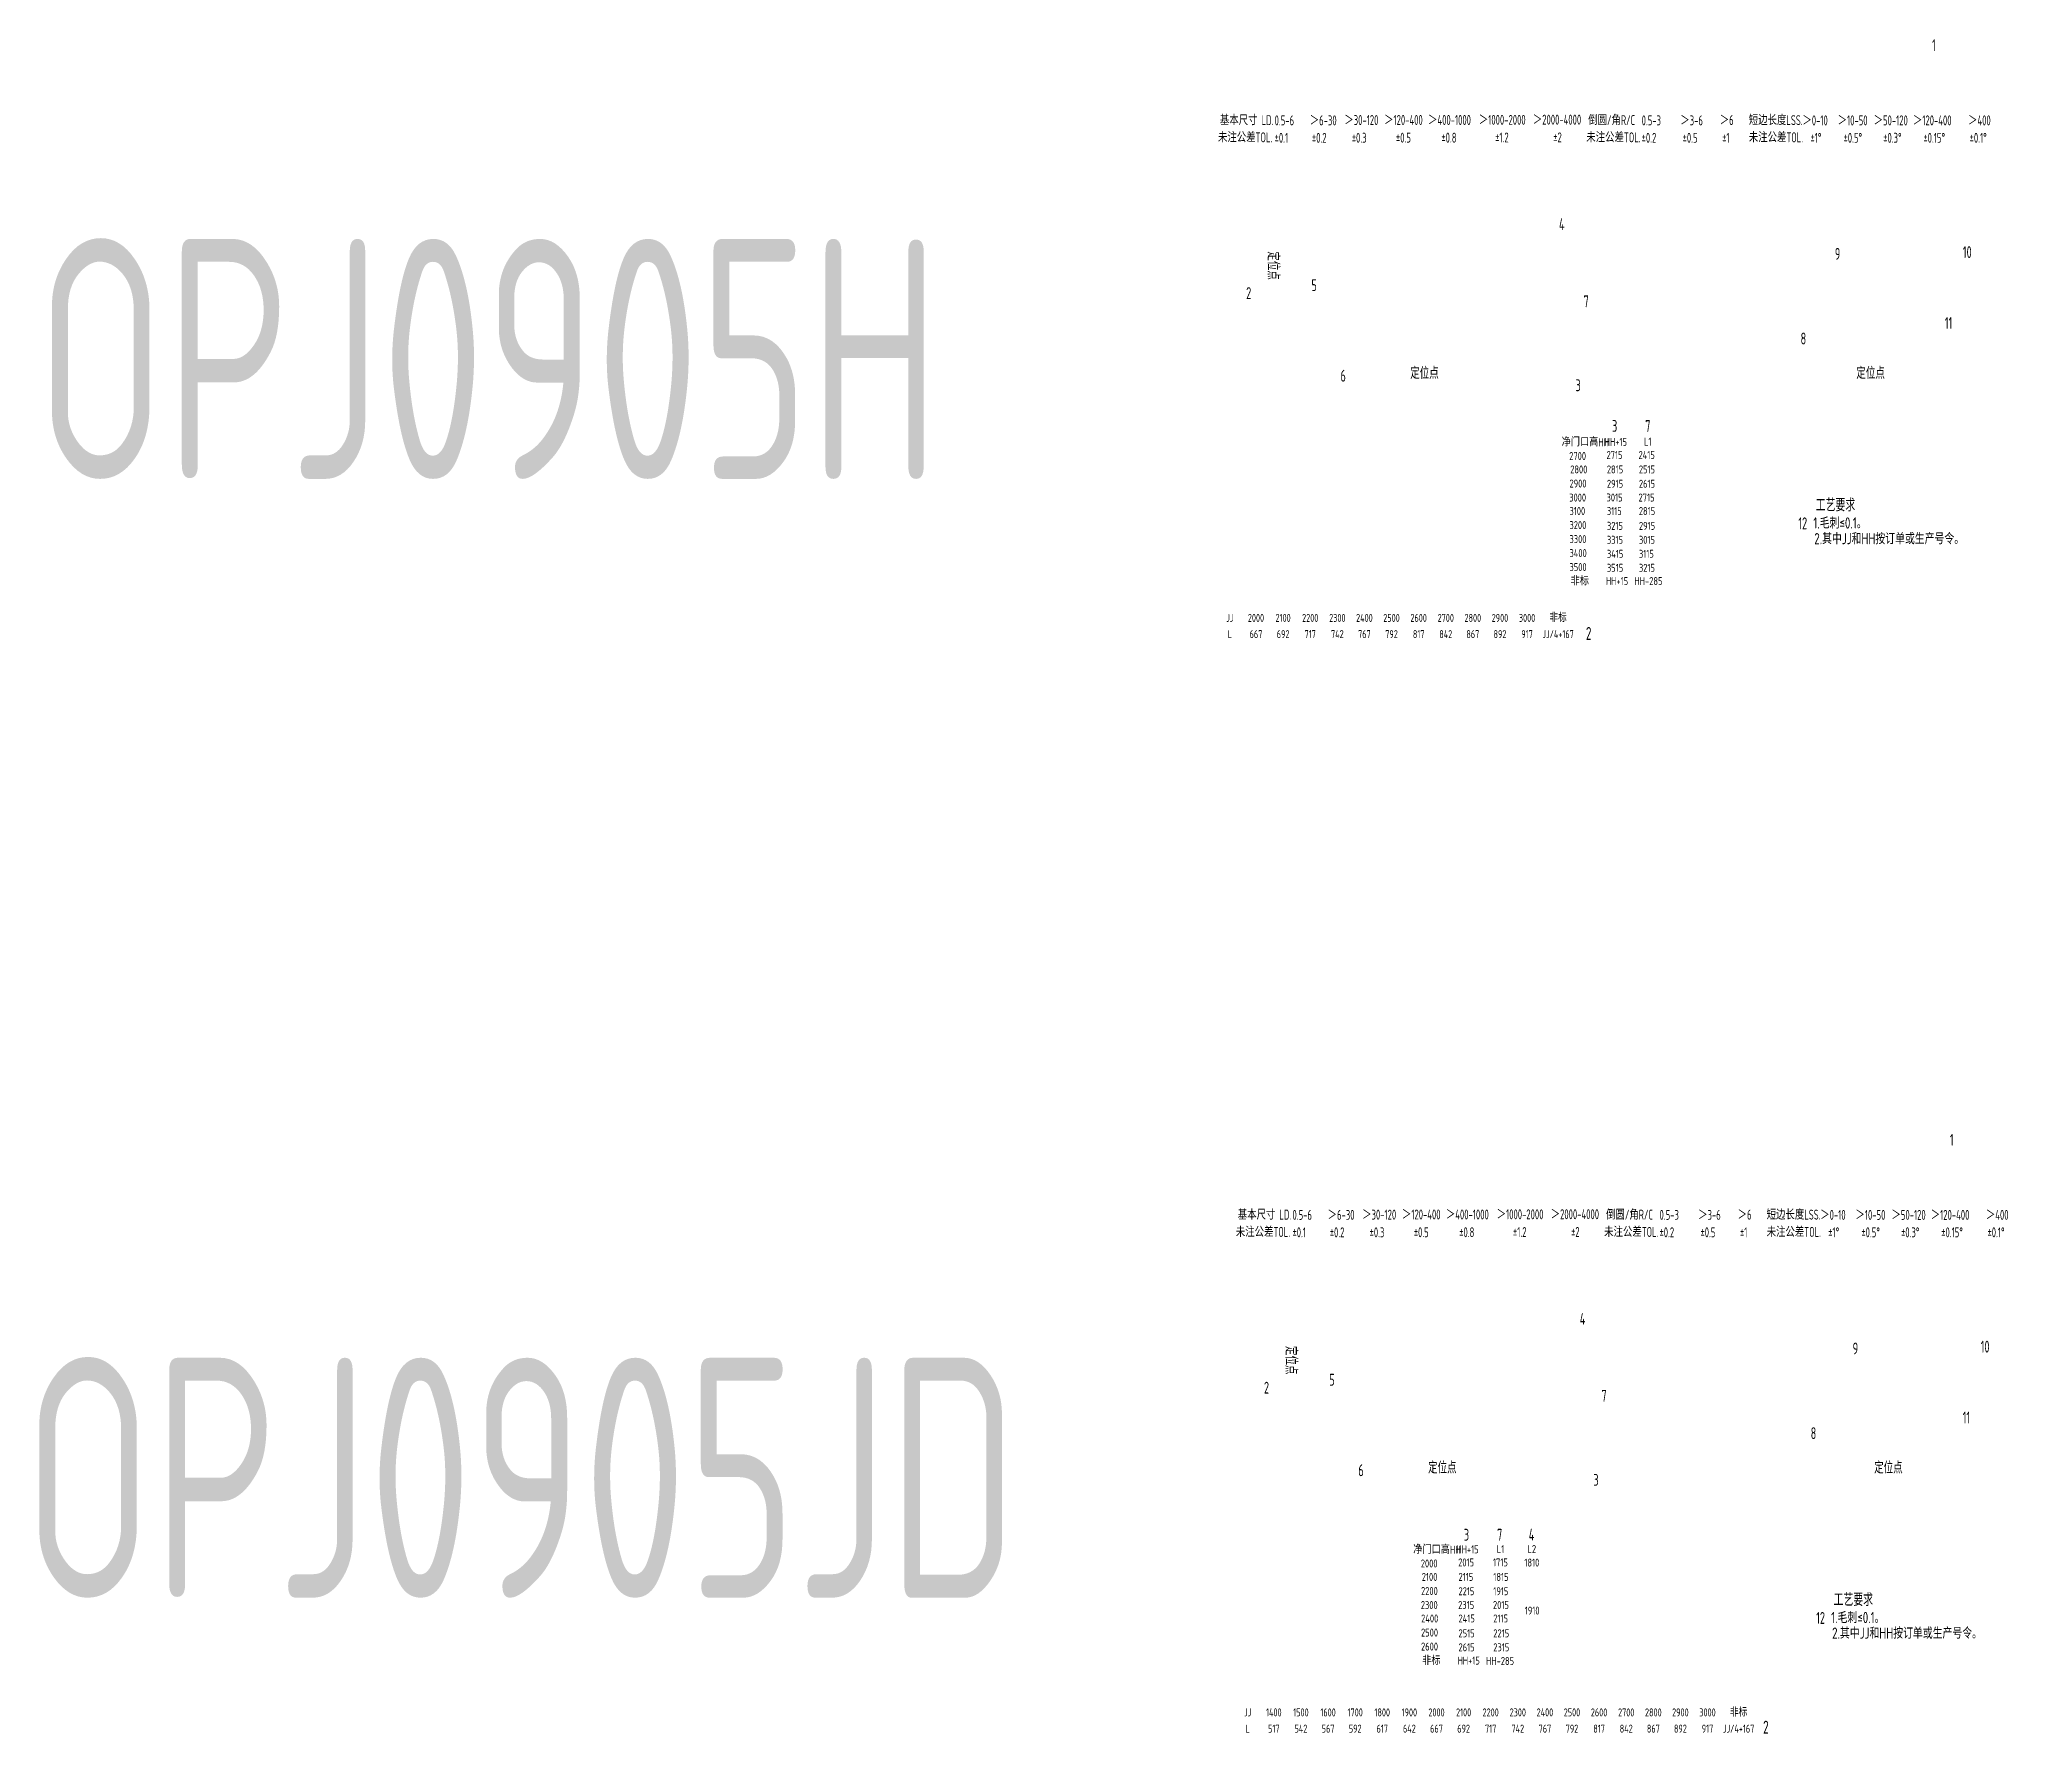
# Model space of a CAD drawing. Header units: inches. Extents: x 14216 to 120088, y -28810 to 23559.
# Drawn here: x 35705 to 38163, y -11532 to -9414 of the extents above; entities that cross this region are included whole.
import ezdxf
from ezdxf.enums import TextEntityAlignment as Align

# ---------------------------------------------------------------- set-up
doc = ezdxf.new("R2010")
doc.units = ezdxf.units.IN
doc.header["$LTSCALE"] = 0.3
doc.header["$MEASUREMENT"] = 0
for name, color, linetype in [('2', 2, 'Continuous'), ('2细实线', 2, 'Continuous'), ('6', 3, 'Continuous'), ('7', 4, 'Continuous')]:
    doc.layers.add(name, color=color, linetype=linetype)
doc.layers.add('粗实线', color=7, linetype='Continuous', lineweight=30)
doc.styles.add('HZ', font='isocp2.shx', dxfattribs={"width": 0.7, "bigfont": 'hztxt.shx'})

msp = doc.modelspace()

# ---------------------------------------------------------------- texts
at = {"layer": '2', "color": 6, "style": 'HZ', "width": 0.8}
for p in [(37247.5, -9696.8), (37269.8, -11065.3)]:
    msp.add_text('定位点', height=14.85, rotation=270, dxfattribs=at).set_placement(p, align=Align.MIDDLE_CENTER)
for p in [(37436.3, -9831), (37993.8, -9831), (37458.6, -11199.5), (38016.1, -11199.5)]:
    msp.add_text('定位点', height=14.85, dxfattribs=at).set_placement(p, align=Align.MIDDLE_CENTER)
for s, p in [('1.毛刺≤0.1。', (37922.2, -10025.5)), ('2.其中JJ和HH按订单或生产号令。', (37923.4, -10045.1)), ('1.毛刺≤0.1。', (37944.5, -11394)), ('2.其中JJ和HH按订单或生产号令。', (37945.7, -11413.5))]:
    msp.add_text(s, height=14, dxfattribs=at).set_placement(p)
at = {"layer": '2', "color": 6, "char_height": 300, "attachment_point": 5, "style": 'HZ'}
for s, insert in [('\\A1;OPJ0905H', (36265.7, -9813.4)), ('\\A1;OPJ0905JD', (36306.7, -11212.2))]:
    msp.add_mtext(s, dxfattribs=dict(at, insert=insert))
at = {"layer": '2细实线', "style": 'HZ', "width": 0.8}
for s, p in [('JJ', (37193, -10137.2)), ('2000', (37225.7, -10137.2)), ('2100', (37259.6, -10137.2)), ('2200', (37293.5, -10137.2)), ('2300', (37327.4, -10137.2)), ('2400', (37361.2, -10137.2)), ('2500', (37395.1, -10137.2)), ('2600', (37429, -10137.2)), ('2700', (37462.9, -10137.2)), ('2800', (37496.7, -10137.2)), ('2900', (37530.6, -10137.2)), ('3000', (37564.5, -10137.2)), ('非标', (37603.3, -10137.2)), ('L', (37193, -10157.5)), ('667', (37225.7, -10157.5)), ('692', (37259.6, -10157.5)), ('717', (37293.5, -10157.5)), ('742', (37327.4, -10157.5)), ('767', (37361.2, -10157.5)), ('792', (37395.1, -10157.5)), ('817', (37429, -10157.5)), ('842', (37462.9, -10157.5)), ('867', (37496.7, -10157.5)), ('892', (37530.6, -10157.5)), ('917', (37564.5, -10157.5)), ('JJ/4+167', (37603.3, -10157.5)), ('JJ', (37215.3, -11505.6)), ('1400', (37248, -11505.6)), ('1500', (37281.9, -11505.6)), ('1600', (37315.8, -11505.6)), ('1700', (37349.7, -11505.6)), ('1800', (37383.5, -11505.6)), ('1900', (37417.4, -11505.6)), ('2000', (37451.3, -11505.6)), ('2100', (37485.2, -11505.6)), ('2200', (37519, -11505.6)), ('2300', (37552.9, -11505.6)), ('2400', (37586.8, -11505.6)), ('2500', (37620.6, -11505.6)), ('2600', (37654.5, -11505.6)), ('2700', (37688.4, -11505.6)), ('2800', (37722.3, -11505.6)), ('2900', (37756.1, -11505.6)), ('3000', (37790, -11505.6)), ('非标', (37828.9, -11505.6)), ('L', (37215.3, -11525.9)), ('517', (37248, -11525.9)), ('542', (37281.9, -11525.9)), ('567', (37315.8, -11525.9)), ('592', (37349.7, -11525.9)), ('617', (37383.5, -11525.9)), ('642', (37417.4, -11525.9)), ('667', (37451.3, -11525.9)), ('692', (37485.2, -11525.9)), ('717', (37519, -11525.9)), ('742', (37552.9, -11525.9)), ('767', (37586.8, -11525.9)), ('792', (37620.6, -11525.9)), ('817', (37654.5, -11525.9)), ('842', (37688.4, -11525.9)), ('867', (37722.3, -11525.9)), ('892', (37756.1, -11525.9)), ('917', (37790, -11525.9)), ('JJ/4+167', (37828.9, -11525.9))]:
    msp.add_text(s, height=10, dxfattribs=at).set_placement(p, align=Align.MIDDLE_CENTER)
at = {"layer": '6', "color": 2, "style": 'HZ', "width": 0.7}
for s, p in [('基本尺寸 LD.', (37180.6, -9521.1)), ('0.5-6', (37249, -9521.4)), ('＞6-30', (37292.9, -9521.4)), ('＞30-120', (37336.1, -9521)), ('＞120-400', (37385.8, -9520.9)), ('＞400-1000', (37440.7, -9520.9)), ('＞1000-2000', (37504.2, -9520.7)), ('＞2000-4000', (37571.7, -9520.5)), ('倒圆/角R/C', (37640.9, -9521.1)), ('0.5-3', (37707.7, -9521.4)), ('＞3-6', (37756, -9521.4)), ('＞6', (37805.3, -9521)), ('短边长度LSS.', (37841.6, -9521.1)), ('＞0-10', (37908.6, -9521.4)), ('＞10-50', (37952.6, -9521.4)), ('＞50-120', (37997.6, -9521.4)), ('＞120-400', (38046.7, -9521.4)), ('＞400', (38115.6, -9521.4)), ('未注公差TOL.', (37178.2, -9542.6)), ('%%P0.1', (37249, -9543.2)), ('%%P0.2', (37295.6, -9543.2)), ('%%P0.3', (37345.4, -9543.2)), ('%%P0.5', (37400.6, -9543)), ('%%P0.8', (37457.4, -9543)), ('%%P1.2', (37524.6, -9542.8)), ('%%P2', (37597.2, -9542.7)), ('未注公差TOL.', (37638.5, -9542.6)), ('%%P0.2', (37707.7, -9543.2)), ('%%P0.5', (37758.9, -9543.2)), ('%%P1', (37808.3, -9543.2)), ('未注公差TOL.', (37841.6, -9542.6)), ('%%P1%%D', (37918.6, -9543.2)), ('%%P0.5%%D', (37960, -9543.2)), ('%%P0.3%%D', (38009.6, -9543.2)), ('%%P0.15%%D', (38059.8, -9543.2)), ('%%P0.1%%D', (38117.6, -9543.2)), ('基本尺寸 LD.', (37202.9, -10889.5)), ('0.5-6', (37271.3, -10889.8)), ('＞6-30', (37315.2, -10889.8)), ('＞30-120', (37358.4, -10889.5)), ('＞120-400', (37408.1, -10889.3)), ('＞400-1000', (37463, -10889.3)), ('＞1000-2000', (37526.5, -10889.1)), ('＞2000-4000', (37594, -10889)), ('倒圆/角R/C', (37663.2, -10889.5)), ('0.5-3', (37730, -10889.8)), ('＞3-6', (37778.3, -10889.8)), ('＞6', (37827.6, -10889.5)), ('短边长度LSS.', (37863.9, -10889.5)), ('＞0-10', (37930.9, -10889.8)), ('＞10-50', (37974.9, -10889.8)), ('＞50-120', (38019.9, -10889.8)), ('＞120-400', (38069, -10889.8)), ('＞400', (38137.9, -10889.8)), ('未注公差TOL.', (37200.5, -10911.1)), ('%%P0.1', (37271.3, -10911.6)), ('%%P0.2', (37317.9, -10911.6)), ('%%P0.3', (37367.7, -10911.6)), ('%%P0.5', (37422.9, -10911.5)), ('%%P0.8', (37479.7, -10911.5)), ('%%P1.2', (37546.9, -10911.3)), ('%%P2', (37619.5, -10911.1)), ('未注公差TOL.', (37660.8, -10911.1)), ('%%P0.2', (37730, -10911.6)), ('%%P0.5', (37781.2, -10911.6)), ('%%P1', (37830.6, -10911.6)), ('未注公差TOL.', (37863.9, -10911.1)), ('%%P1%%D', (37940.9, -10911.6)), ('%%P0.5%%D', (37982.3, -10911.6)), ('%%P0.3%%D', (38031.9, -10911.6)), ('%%P0.15%%D', (38082.1, -10911.6)), ('%%P0.1%%D', (38139.9, -10911.6))]:
    msp.add_text(s, height=12.44, dxfattribs=at).set_placement(p)
at = {"layer": '7', "style": 'HZ', "width": 0.7}
for s, height, p in [('1', 14.8, (38070.6, -9428.7)), ('4', 14.8, (37604.4, -9652.4)), ('9', 14.8, (37949.1, -9689.5)), ('10', 14.85, (38109.1, -9687.3)), ('2', 14.8, (37213.4, -9738.5)), ('5', 14.8, (37295, -9728.7)), ('7', 14.8, (37635.1, -9748.8)), ('8', 14.8, (37906.3, -9795.3)), ('11', 14.85, (38086.6, -9776)), ('6', 14.8, (37331.3, -9841.8)), ('3', 14.8, (37625.1, -9853.8)), ('3', 14.8, (37670.7, -9904.6)), ('7', 14.8, (37712.2, -9904.6)), ('12', 14.85, (37903.5, -10026.4)), ('2', 16.2, (37638, -10164.7)), ('1', 14.8, (38092.9, -10797.1)), ('4', 14.8, (37630.4, -11020.9)), ('9', 14.8, (37971.4, -11058)), ('10', 14.85, (38131.4, -11055.8)), ('5', 14.8, (37317.3, -11097.1)), ('2', 14.8, (37235.7, -11107)), ('7', 14.8, (37657.4, -11117.2)), ('11', 14.85, (38108.9, -11144.4)), ('8', 14.8, (37918.9, -11163.9)), ('6', 14.8, (37353.6, -11210.3)), ('3', 14.8, (37647.4, -11222.3)), ('3', 14.8, (37485.5, -11290.9)), ('7', 14.8, (37527, -11290.9)), ('4', 14.8, (37566.6, -11290.8)), ('12', 14.85, (37925.8, -11394.9)), ('2', 16.2, (37859.5, -11532.2))]:
    msp.add_text(s, height=height, dxfattribs=at).set_placement(p)
at = {"layer": '7', "color": 2, "style": 'HZ', "width": 0.85}
for s, p in [('净门口高HH', (37607.7, -9922.6)), ('HH+15', (37661.6, -9922.2)), ('L1', (37710.7, -9921.8)), ('2700', (37617.2, -9939.8)), ('2800', (37618.4, -9956.6)), ('2715', (37663.8, -9938.5)), ('2815', (37664.2, -9956.6)), ('2415', (37703.8, -9938.5)), ('2515', (37704.2, -9956.6)), ('2900', (37617.5, -9974.2)), ('2915', (37664.3, -9974.5)), ('2615', (37704.3, -9974.5)), ('3000', (37617.2, -9991.8)), ('3100', (37617.5, -10008.6)), ('3015', (37663.8, -9991.7)), ('3115', (37664.2, -10008.6)), ('2715', (37703.8, -9991.7)), ('2815', (37704.2, -10008.6)), ('3200', (37617.5, -10026.2)), ('3215', (37664.3, -10027.1)), ('2915', (37704.3, -10027.1)), ('3300', (37617.5, -10043.7)), ('3315', (37664.3, -10044.6)), ('3015', (37704.3, -10044.6)), ('3400', (37617.5, -10061.2)), ('3500', (37617.5, -10078.7)), ('3415', (37664.3, -10062.1)), ('3515', (37664.3, -10079.6)), ('3115', (37704.3, -10062.1)), ('3215', (37704.3, -10079.6)), ('非标', (37618.9, -10096.4)), ('HH+15', (37663, -10096.2)), ('HH-285', (37698.7, -10096.2)), ('净门口高HH', (37422.2, -11307.2)), ('HH+15', (37476.1, -11306.8)), ('L1', (37526.7, -11306.4)), ('L2', (37565.1, -11306.3)), ('2000', (37431.7, -11324.4)), ('2015', (37478.4, -11323.1)), ('1715', (37521.9, -11323.1)), ('1810', (37561.1, -11323.3)), ('2200', (37432, -11358.8)), ('2100', (37432.9, -11341.2)), ('2115', (37478.8, -11341.2)), ('2215', (37478.8, -11359.1)), ('1815', (37522.3, -11341.2)), ('1915', (37522.3, -11359.1)), ('2300', (37431.7, -11376.4)), ('2315', (37478.4, -11376.3)), ('2015', (37521.9, -11376.3)), ('1910', (37561.6, -11383.3)), ('2400', (37432.1, -11393.2)), ('2500', (37432, -11410.8)), ('2415', (37478.8, -11393.2)), ('2515', (37478.8, -11411.7)), ('2115', (37522.3, -11393.2)), ('2215', (37522.3, -11411.7)), ('2600', (37432, -11428.3)), ('2615', (37478.8, -11429.2)), ('2315', (37522.3, -11429.2)), ('非标', (37433.4, -11446)), ('HH+15', (37477.6, -11445.8)), ('HH-285', (37513.3, -11446.3))]:
    msp.add_text(s, height=10, dxfattribs=at).set_placement(p)
at = {"layer": '粗实线', "color": 3, "linetype": 'Continuous', "lineweight": -3, "style": 'HZ', "width": 0.7}
for p in [(37925.3, -10004.1), (37947.6, -11372.6)]:
    msp.add_text('工艺要求', height=16, dxfattribs=at).set_placement(p)

doc.saveas('drawing.dxf')
